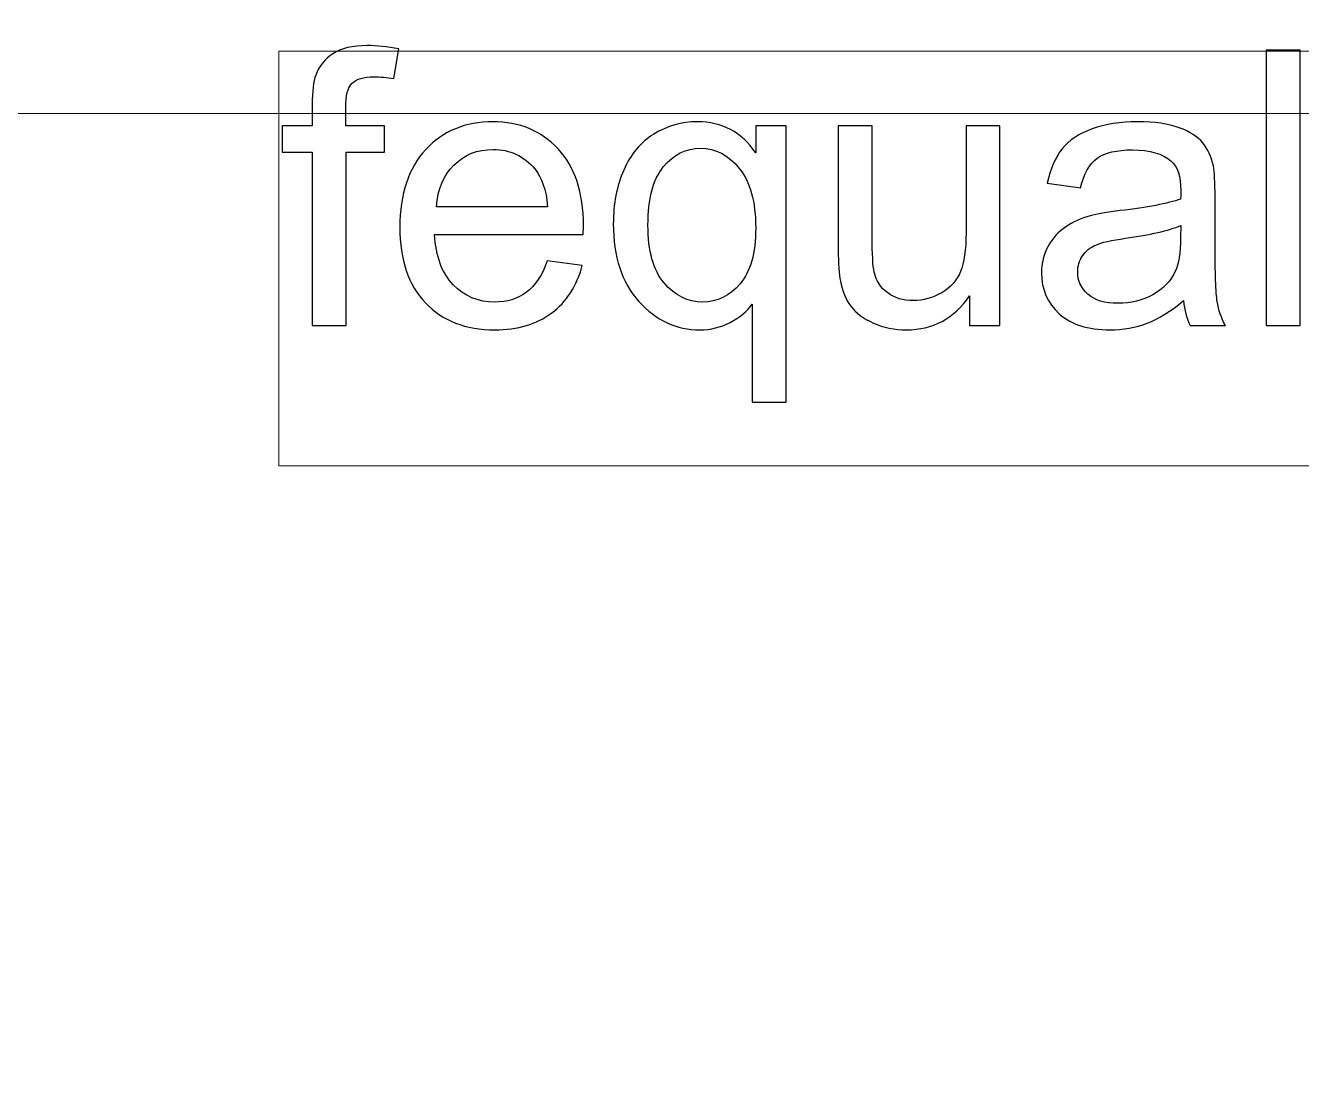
# Model space of a CAD drawing. Header units: centimetres. Extents: x -29.7 to 21.6, y -14.4 to 13.7.
# Drawn here: x -25.919 to -24.795, y 10.154 to 11.094 of the extents above; entities that cross this region are included whole.
import ezdxf

# ---------------------------------------------------------------- set-up
doc = ezdxf.new("R2010")
doc.units = ezdxf.units.CM
doc.header["$MEASUREMENT"] = 0
doc.layers.add('Layer 1', color=7, linetype='Continuous')

msp = doc.modelspace()

# ---------------------------------------------------------------- linework, layer by layer
at = {"layer": 'Layer 1', "color": 1, "lineweight": 9}
for points, knots in [([(-29.73847, 9.70732), (-29.73847, 9.70732), (-29.73847, 13.6953), (-29.73847, 13.6953), (-29.73847, 13.6953), (-29.73847, 13.6953), (-19.7685, 13.6953), (-19.7685, 13.6953), (-19.7685, 13.6953), (-19.7685, 13.6953), (-19.7685, 9.70732), (-19.7685, 9.70732)], [0, 0, 0, 0, 0.25, 0.25, 0.25, 0.25, 0.5, 0.5, 0.5, 0.5, 1, 1, 1, 1]), ([(-22.29775, 11.01684), (-22.29775, 11.01684), (-26.77338, 11.01684), (-26.77338, 11.01684), (-26.77338, 11.01684), (-26.77338, 11.01684), (-26.77338, 11.64086), (-26.77338, 11.64086), (-26.77338, 11.64086), (-26.77338, 11.64086), (-22.29775, 11.64086), (-22.29775, 11.64086), (-22.29775, 11.64086), (-22.29775, 11.64086), (-22.29775, 11.01684), (-22.29775, 11.01684)], [0, 0, 0, 0, 0.2, 0.2, 0.2, 0.2, 0.4, 0.4, 0.4, 0.4, 0.6, 0.6, 0.6, 0.6, 1, 1, 1, 1]), ([(-22.29775, 11.01684), (-22.29775, 11.01684), (-26.77338, 11.01684), (-26.77338, 11.01684), (-26.77338, 11.01684), (-26.77338, 11.01684), (-26.77338, 11.64086), (-26.77338, 11.64086), (-26.77338, 11.64086), (-26.77338, 11.64086), (-22.29775, 11.64086), (-22.29775, 11.64086), (-22.29775, 11.64086), (-22.29775, 11.64086), (-22.29775, 11.01684), (-22.29775, 11.01684)], [0, 0, 0, 0, 0.2, 0.2, 0.2, 0.2, 0.4, 0.4, 0.4, 0.4, 0.6, 0.6, 0.6, 0.6, 1, 1, 1, 1]), ([(-25.66639, 10.82982), (-25.66639, 10.82982), (-25.66639, 10.9827), (-25.66639, 10.9827), (-25.66639, 10.9827), (-25.66639, 10.9827), (-25.69283, 10.9827), (-25.69283, 10.9827), (-25.69283, 10.9827), (-25.69283, 10.9827), (-25.69283, 11.00575), (-25.69283, 11.00575), (-25.69283, 11.00575), (-25.69283, 11.00575), (-25.66639, 11.00575), (-25.66639, 11.00575), (-25.66639, 11.00575), (-25.66639, 11.00575), (-25.66639, 11.02439), (-25.66639, 11.02439), (-25.66639, 11.02439), (-25.66639, 11.0362), (-25.66537, 11.04496), (-25.66328, 11.05067), (-25.66328, 11.05067), (-25.6604, 11.05835), (-25.65543, 11.06462), (-25.6482, 11.06942), (-25.6482, 11.06942), (-25.64102, 11.07422), (-25.63091, 11.0766), (-25.61791, 11.0766), (-25.61791, 11.0766), (-25.6095, 11.0766), (-25.60023, 11.07558), (-25.59006, 11.0736), (-25.59006, 11.0736), (-25.59006, 11.0736), (-25.59452, 11.0475), (-25.59452, 11.0475), (-25.59452, 11.0475), (-25.60074, 11.04858), (-25.60656, 11.04914), (-25.6121, 11.04914), (-25.6121, 11.04914), (-25.62113, 11.04914), (-25.62752, 11.04722), (-25.6313, 11.04338), (-25.6313, 11.04338), (-25.63503, 11.03954), (-25.6369, 11.03236), (-25.6369, 11.02185), (-25.6369, 11.02185), (-25.6369, 11.02185), (-25.6369, 11.00575), (-25.6369, 11.00575), (-25.6369, 11.00575), (-25.6369, 11.00575), (-25.60266, 11.00575), (-25.60266, 11.00575), (-25.60266, 11.00575), (-25.60266, 11.00575), (-25.60266, 10.9827), (-25.60266, 10.9827), (-25.60266, 10.9827), (-25.60266, 10.9827), (-25.63656, 10.9827), (-25.63656, 10.9827), (-25.63656, 10.9827), (-25.63656, 10.9827), (-25.63656, 10.82982), (-25.63656, 10.82982), (-25.63656, 10.82982), (-25.63656, 10.82982), (-25.66639, 10.82982), (-25.66639, 10.82982)], [0, 0, 0, 0, 0.05, 0.05, 0.05, 0.05, 0.1, 0.1, 0.1, 0.1, 0.15, 0.15, 0.15, 0.15, 0.2, 0.2, 0.2, 0.2, 0.25, 0.25, 0.25, 0.25, 0.3, 0.3, 0.3, 0.3, 0.35, 0.35, 0.35, 0.35, 0.4, 0.4, 0.4, 0.4, 0.45, 0.45, 0.45, 0.45, 0.5, 0.5, 0.5, 0.5, 0.55, 0.55, 0.55, 0.55, 0.6, 0.6, 0.6, 0.6, 0.65, 0.65, 0.65, 0.65, 0.7, 0.7, 0.7, 0.7, 0.75, 0.75, 0.75, 0.75, 0.8, 0.8, 0.8, 0.8, 0.85, 0.85, 0.85, 0.85, 0.9, 0.9, 0.9, 0.9, 1, 1, 1, 1]), ([(-24.82589, 10.82982), (-24.82589, 10.82982), (-24.82589, 11.07253), (-24.82589, 11.07253), (-24.82589, 11.07253), (-24.82589, 11.07253), (-24.79606, 11.07253), (-24.79606, 11.07253), (-24.79606, 11.07253), (-24.79606, 11.07253), (-24.79606, 10.82982), (-24.79606, 10.82982), (-24.79606, 10.82982), (-24.79606, 10.82982), (-24.82589, 10.82982), (-24.82589, 10.82982)], [0, 0, 0, 0, 0.2, 0.2, 0.2, 0.2, 0.4, 0.4, 0.4, 0.4, 0.6, 0.6, 0.6, 0.6, 1, 1, 1, 1]), ([(-23.71439, 10.70609), (-23.71439, 10.70609), (-25.69588, 10.70609), (-25.69588, 10.70609), (-25.69588, 10.70609), (-25.69588, 10.70609), (-25.69588, 11.07182), (-25.69588, 11.07182), (-25.69588, 11.07182), (-25.69588, 11.07182), (-23.71439, 11.07182), (-23.71439, 11.07182), (-23.71439, 11.07182), (-23.71439, 11.07182), (-23.71439, 10.70609), (-23.71439, 10.70609)], [0, 0, 0, 0, 0.2, 0.2, 0.2, 0.2, 0.4, 0.4, 0.4, 0.4, 0.6, 0.6, 0.6, 0.6, 1, 1, 1, 1]), ([(-23.71439, 10.70609), (-23.71439, 10.70609), (-25.69588, 10.70609), (-25.69588, 10.70609), (-25.69588, 10.70609), (-25.69588, 10.70609), (-25.69588, 11.07182), (-25.69588, 11.07182), (-25.69588, 11.07182), (-25.69588, 11.07182), (-23.71439, 11.07182), (-23.71439, 11.07182), (-23.71439, 11.07182), (-23.71439, 11.07182), (-23.71439, 10.70609), (-23.71439, 10.70609)], [0, 0, 0, 0, 0.2, 0.2, 0.2, 0.2, 0.4, 0.4, 0.4, 0.4, 0.6, 0.6, 0.6, 0.6, 1, 1, 1, 1]), ([(-25.45933, 10.88677), (-25.45933, 10.88677), (-25.42848, 10.8827), (-25.42848, 10.8827), (-25.42848, 10.8827), (-25.43328, 10.86479), (-25.44227, 10.85084), (-25.45537, 10.84095), (-25.45537, 10.84095), (-25.46848, 10.83106), (-25.4852, 10.82609), (-25.5056, 10.82609), (-25.5056, 10.82609), (-25.53125, 10.82609), (-25.55159, 10.834), (-25.56662, 10.84982), (-25.56662, 10.84982), (-25.58164, 10.86558), (-25.58916, 10.88779), (-25.58916, 10.91632), (-25.58916, 10.91632), (-25.58916, 10.94581), (-25.58159, 10.96875), (-25.56639, 10.98502), (-25.56639, 10.98502), (-25.55119, 11.00134), (-25.53147, 11.00948), (-25.50724, 11.00948), (-25.50724, 11.00948), (-25.48379, 11.00948), (-25.46464, 11.00151), (-25.44978, 10.98552), (-25.44978, 10.98552), (-25.43492, 10.96954), (-25.42746, 10.94705), (-25.42746, 10.91807), (-25.42746, 10.91807), (-25.42746, 10.91632), (-25.42752, 10.91366), (-25.42763, 10.91016), (-25.42763, 10.91016), (-25.42763, 10.91016), (-25.55865, 10.91016), (-25.55865, 10.91016), (-25.55865, 10.91016), (-25.55752, 10.89089), (-25.5521, 10.87609), (-25.54227, 10.86586), (-25.54227, 10.86586), (-25.53249, 10.85564), (-25.52023, 10.8505), (-25.5056, 10.8505), (-25.5056, 10.8505), (-25.4947, 10.8505), (-25.48537, 10.85338), (-25.47769, 10.85914), (-25.47769, 10.85914), (-25.46995, 10.8649), (-25.46385, 10.87411), (-25.45933, 10.88677)], [0, 0, 0, 0, 0.0625, 0.0625, 0.0625, 0.0625, 0.125, 0.125, 0.125, 0.125, 0.1875, 0.1875, 0.1875, 0.1875, 0.25, 0.25, 0.25, 0.25, 0.3125, 0.3125, 0.3125, 0.3125, 0.375, 0.375, 0.375, 0.375, 0.4375, 0.4375, 0.4375, 0.4375, 0.5, 0.5, 0.5, 0.5, 0.5625, 0.5625, 0.5625, 0.5625, 0.625, 0.625, 0.625, 0.625, 0.6875, 0.6875, 0.6875, 0.6875, 0.75, 0.75, 0.75, 0.75, 0.8125, 0.8125, 0.8125, 0.8125, 0.875, 0.875, 0.875, 0.875, 1, 1, 1, 1]), ([(-25.27876, 10.76236), (-25.27876, 10.76236), (-25.27876, 10.84869), (-25.27876, 10.84869), (-25.27876, 10.84869), (-25.2834, 10.84219), (-25.28989, 10.83683), (-25.2982, 10.83253), (-25.2982, 10.83253), (-25.3065, 10.82824), (-25.31537, 10.82609), (-25.32475, 10.82609), (-25.32475, 10.82609), (-25.3456, 10.82609), (-25.36351, 10.8344), (-25.37859, 10.85106), (-25.37859, 10.85106), (-25.39362, 10.86767), (-25.40114, 10.8905), (-25.40114, 10.91942), (-25.40114, 10.91942), (-25.40114, 10.93705), (-25.39809, 10.95287), (-25.39198, 10.96688), (-25.39198, 10.96688), (-25.38583, 10.98084), (-25.37696, 10.99146), (-25.36532, 10.99863), (-25.36532, 10.99863), (-25.35368, 11.00586), (-25.34091, 11.00948), (-25.32701, 11.00948), (-25.32701, 11.00948), (-25.30526, 11.00948), (-25.2882, 11.00038), (-25.27571, 10.98214), (-25.27571, 10.98214), (-25.27571, 10.98214), (-25.27571, 11.00575), (-25.27571, 11.00575), (-25.27571, 11.00575), (-25.27571, 11.00575), (-25.24893, 11.00575), (-25.24893, 11.00575), (-25.24893, 11.00575), (-25.24893, 11.00575), (-25.24893, 10.76236), (-25.24893, 10.76236), (-25.24893, 10.76236), (-25.24893, 10.76236), (-25.27876, 10.76236), (-25.27876, 10.76236)], [0, 0, 0, 0, 0.0714286, 0.0714286, 0.0714286, 0.0714286, 0.1428571, 0.1428571, 0.1428571, 0.1428571, 0.2142857, 0.2142857, 0.2142857, 0.2142857, 0.2857143, 0.2857143, 0.2857143, 0.2857143, 0.3571429, 0.3571429, 0.3571429, 0.3571429, 0.4285714, 0.4285714, 0.4285714, 0.4285714, 0.5, 0.5, 0.5, 0.5, 0.5714286, 0.5714286, 0.5714286, 0.5714286, 0.6428571, 0.6428571, 0.6428571, 0.6428571, 0.7142857, 0.7142857, 0.7142857, 0.7142857, 0.7857143, 0.7857143, 0.7857143, 0.7857143, 0.8571429, 0.8571429, 0.8571429, 0.8571429, 1, 1, 1, 1]), ([(-25.08735, 10.82982), (-25.08735, 10.82982), (-25.08735, 10.85598), (-25.08735, 10.85598), (-25.08735, 10.85598), (-25.10103, 10.83603), (-25.11956, 10.82609), (-25.143, 10.82609), (-25.143, 10.82609), (-25.15334, 10.82609), (-25.163, 10.82807), (-25.17199, 10.83202), (-25.17199, 10.83202), (-25.18097, 10.83603), (-25.18763, 10.84101), (-25.19198, 10.84699), (-25.19198, 10.84699), (-25.19634, 10.85304), (-25.19939, 10.86038), (-25.20114, 10.86909), (-25.20114, 10.86909), (-25.20232, 10.87496), (-25.20295, 10.88423), (-25.20295, 10.89688), (-25.20295, 10.89688), (-25.20295, 10.89688), (-25.20295, 11.00575), (-25.20295, 11.00575), (-25.20295, 11.00575), (-25.20295, 11.00575), (-25.17312, 11.00575), (-25.17312, 11.00575), (-25.17312, 11.00575), (-25.17312, 11.00575), (-25.17312, 10.90841), (-25.17312, 10.90841), (-25.17312, 10.90841), (-25.17312, 10.89287), (-25.17249, 10.88236), (-25.17131, 10.87699), (-25.17131, 10.87699), (-25.16944, 10.86914), (-25.16549, 10.86304), (-25.15939, 10.85858), (-25.15939, 10.85858), (-25.15334, 10.85411), (-25.14588, 10.85185), (-25.13696, 10.85185), (-25.13696, 10.85185), (-25.12803, 10.85185), (-25.11967, 10.85411), (-25.11187, 10.85869), (-25.11187, 10.85869), (-25.10408, 10.86327), (-25.09854, 10.86954), (-25.09526, 10.87739), (-25.09526, 10.87739), (-25.09204, 10.88524), (-25.0904, 10.89671), (-25.0904, 10.91168), (-25.0904, 10.91168), (-25.0904, 10.91168), (-25.0904, 11.00575), (-25.0904, 11.00575), (-25.0904, 11.00575), (-25.0904, 11.00575), (-25.06057, 11.00575), (-25.06057, 11.00575), (-25.06057, 11.00575), (-25.06057, 11.00575), (-25.06057, 10.82982), (-25.06057, 10.82982), (-25.06057, 10.82982), (-25.06057, 10.82982), (-25.08735, 10.82982), (-25.08735, 10.82982)], [0, 0, 0, 0, 0.05, 0.05, 0.05, 0.05, 0.1, 0.1, 0.1, 0.1, 0.15, 0.15, 0.15, 0.15, 0.2, 0.2, 0.2, 0.2, 0.25, 0.25, 0.25, 0.25, 0.3, 0.3, 0.3, 0.3, 0.35, 0.35, 0.35, 0.35, 0.4, 0.4, 0.4, 0.4, 0.45, 0.45, 0.45, 0.45, 0.5, 0.5, 0.5, 0.5, 0.55, 0.55, 0.55, 0.55, 0.6, 0.6, 0.6, 0.6, 0.65, 0.65, 0.65, 0.65, 0.7, 0.7, 0.7, 0.7, 0.75, 0.75, 0.75, 0.75, 0.8, 0.8, 0.8, 0.8, 0.85, 0.85, 0.85, 0.85, 0.9, 0.9, 0.9, 0.9, 1, 1, 1, 1]), ([(-24.89882, 10.85185), (-24.9099, 10.84242), (-24.92057, 10.83581), (-24.9308, 10.83191), (-24.9308, 10.83191), (-24.94103, 10.82801), (-24.95199, 10.82609), (-24.96374, 10.82609), (-24.96374, 10.82609), (-24.98306, 10.82609), (-24.99792, 10.83078), (-25.00831, 10.84022), (-25.00831, 10.84022), (-25.01871, 10.84959), (-25.02391, 10.86163), (-25.02391, 10.87626), (-25.02391, 10.87626), (-25.02391, 10.88485), (-25.02193, 10.8927), (-25.01803, 10.89982), (-25.01803, 10.89982), (-25.01408, 10.90694), (-25.00894, 10.91259), (-25.00261, 10.91688), (-25.00261, 10.91688), (-24.99622, 10.92118), (-24.9891, 10.92445), (-24.98114, 10.92666), (-24.98114, 10.92666), (-24.97526, 10.92818), (-24.96639, 10.92965), (-24.95459, 10.93112), (-24.95459, 10.93112), (-24.93052, 10.93394), (-24.91272, 10.93739), (-24.90137, 10.94134), (-24.90137, 10.94134), (-24.90125, 10.94541), (-24.9012, 10.94801), (-24.9012, 10.94908), (-24.9012, 10.94908), (-24.9012, 10.96117), (-24.90402, 10.96971), (-24.90967, 10.97468), (-24.90967, 10.97468), (-24.9173, 10.9814), (-24.92865, 10.98473), (-24.94368, 10.98473), (-24.94368, 10.98473), (-24.95775, 10.98473), (-24.96814, 10.98225), (-24.97481, 10.97733), (-24.97481, 10.97733), (-24.98153, 10.97242), (-24.98645, 10.96372), (-24.98967, 10.95117), (-24.98967, 10.95117), (-24.98967, 10.95117), (-25.01882, 10.95524), (-25.01882, 10.95524), (-25.01882, 10.95524), (-25.01617, 10.96773), (-25.01182, 10.97784), (-25.00571, 10.98552), (-25.00571, 10.98552), (-24.99961, 10.99321), (-24.9908, 10.99908), (-24.97927, 11.00326), (-24.97927, 11.00326), (-24.96781, 11.00739), (-24.95442, 11.00948), (-24.93927, 11.00948), (-24.93927, 11.00948), (-24.92425, 11.00948), (-24.91199, 11.00773), (-24.90255, 11.00417), (-24.90255, 11.00417), (-24.89317, 11.00061), (-24.88622, 10.9962), (-24.88182, 10.99084), (-24.88182, 10.99084), (-24.87741, 10.98547), (-24.8743, 10.97869), (-24.8725, 10.9705), (-24.8725, 10.9705), (-24.87154, 10.96541), (-24.87103, 10.95626), (-24.87103, 10.9431), (-24.87103, 10.9431), (-24.87103, 10.9431), (-24.87103, 10.90355), (-24.87103, 10.90355), (-24.87103, 10.90355), (-24.87103, 10.87592), (-24.87041, 10.85846), (-24.86916, 10.85106), (-24.86916, 10.85106), (-24.86798, 10.84366), (-24.86549, 10.8366), (-24.86187, 10.82982), (-24.86187, 10.82982), (-24.86187, 10.82982), (-24.89306, 10.82982), (-24.89306, 10.82982), (-24.89306, 10.82982), (-24.89605, 10.83609), (-24.89798, 10.84344), (-24.89882, 10.85185)], [0, 0, 0, 0, 0.0357143, 0.0357143, 0.0357143, 0.0357143, 0.0714286, 0.0714286, 0.0714286, 0.0714286, 0.1071429, 0.1071429, 0.1071429, 0.1071429, 0.1428571, 0.1428571, 0.1428571, 0.1428571, 0.1785714, 0.1785714, 0.1785714, 0.1785714, 0.2142857, 0.2142857, 0.2142857, 0.2142857, 0.25, 0.25, 0.25, 0.25, 0.2857143, 0.2857143, 0.2857143, 0.2857143, 0.3214286, 0.3214286, 0.3214286, 0.3214286, 0.3571429, 0.3571429, 0.3571429, 0.3571429, 0.3928571, 0.3928571, 0.3928571, 0.3928571, 0.4285714, 0.4285714, 0.4285714, 0.4285714, 0.4642857, 0.4642857, 0.4642857, 0.4642857, 0.5, 0.5, 0.5, 0.5, 0.5357143, 0.5357143, 0.5357143, 0.5357143, 0.5714286, 0.5714286, 0.5714286, 0.5714286, 0.6071429, 0.6071429, 0.6071429, 0.6071429, 0.6428571, 0.6428571, 0.6428571, 0.6428571, 0.6785714, 0.6785714, 0.6785714, 0.6785714, 0.7142857, 0.7142857, 0.7142857, 0.7142857, 0.75, 0.75, 0.75, 0.75, 0.7857143, 0.7857143, 0.7857143, 0.7857143, 0.8214286, 0.8214286, 0.8214286, 0.8214286, 0.8571429, 0.8571429, 0.8571429, 0.8571429, 0.8928571, 0.8928571, 0.8928571, 0.8928571, 0.9285714, 0.9285714, 0.9285714, 0.9285714, 1, 1, 1, 1]), ([(-25.55695, 10.93456), (-25.55695, 10.93456), (-25.45899, 10.93456), (-25.45899, 10.93456), (-25.45899, 10.93456), (-25.46029, 10.94937), (-25.46407, 10.96044), (-25.47023, 10.96784), (-25.47023, 10.96784), (-25.47967, 10.97931), (-25.49198, 10.98507), (-25.50707, 10.98507), (-25.50707, 10.98507), (-25.52074, 10.98507), (-25.53221, 10.9805), (-25.54153, 10.97134), (-25.54153, 10.97134), (-25.5508, 10.96219), (-25.55594, 10.94993), (-25.55695, 10.93456)], [0, 0, 0, 0, 0.1666667, 0.1666667, 0.1666667, 0.1666667, 0.3333333, 0.3333333, 0.3333333, 0.3333333, 0.5, 0.5, 0.5, 0.5, 0.6666667, 0.6666667, 0.6666667, 0.6666667, 1, 1, 1, 1]), ([(-25.37063, 10.91829), (-25.37063, 10.8957), (-25.36588, 10.87875), (-25.35639, 10.86745), (-25.35639, 10.86745), (-25.3469, 10.85615), (-25.33554, 10.8505), (-25.32227, 10.8505), (-25.32227, 10.8505), (-25.30956, 10.8505), (-25.29865, 10.85586), (-25.28944, 10.8666), (-25.28944, 10.8666), (-25.28029, 10.87739), (-25.27571, 10.89372), (-25.27571, 10.91564), (-25.27571, 10.91564), (-25.27571, 10.93903), (-25.28057, 10.9566), (-25.29023, 10.96841), (-25.29023, 10.96841), (-25.29989, 10.98021), (-25.31119, 10.98609), (-25.32424, 10.98609), (-25.32424, 10.98609), (-25.33718, 10.98609), (-25.34814, 10.98061), (-25.35713, 10.96965), (-25.35713, 10.96965), (-25.36611, 10.95869), (-25.37063, 10.94157), (-25.37063, 10.91829)], [0, 0, 0, 0, 0.1111111, 0.1111111, 0.1111111, 0.1111111, 0.2222222, 0.2222222, 0.2222222, 0.2222222, 0.3333333, 0.3333333, 0.3333333, 0.3333333, 0.4444444, 0.4444444, 0.4444444, 0.4444444, 0.5555556, 0.5555556, 0.5555556, 0.5555556, 0.6666667, 0.6666667, 0.6666667, 0.6666667, 0.7777778, 0.7777778, 0.7777778, 0.7777778, 1, 1, 1, 1]), ([(-24.9012, 10.91795), (-24.91204, 10.91355), (-24.92831, 10.90982), (-24.95001, 10.90677), (-24.95001, 10.90677), (-24.96233, 10.90502), (-24.97103, 10.90304), (-24.97611, 10.90084), (-24.97611, 10.90084), (-24.9812, 10.89863), (-24.98509, 10.89541), (-24.98786, 10.89123), (-24.98786, 10.89123), (-24.99063, 10.88699), (-24.99204, 10.88231), (-24.99204, 10.87711), (-24.99204, 10.87711), (-24.99204, 10.86925), (-24.98905, 10.86264), (-24.983, 10.85739), (-24.983, 10.85739), (-24.97696, 10.85214), (-24.96814, 10.84948), (-24.95656, 10.84948), (-24.95656, 10.84948), (-24.94509, 10.84948), (-24.93487, 10.85197), (-24.92589, 10.85699), (-24.92589, 10.85699), (-24.91696, 10.86197), (-24.91035, 10.8688), (-24.90617, 10.87745), (-24.90617, 10.87745), (-24.90295, 10.88417), (-24.90137, 10.89406), (-24.90137, 10.90711), (-24.90137, 10.90711), (-24.90137, 10.90711), (-24.9012, 10.91795), (-24.9012, 10.91795)], [0, 0, 0, 0, 0.0909091, 0.0909091, 0.0909091, 0.0909091, 0.1818182, 0.1818182, 0.1818182, 0.1818182, 0.2727273, 0.2727273, 0.2727273, 0.2727273, 0.3636364, 0.3636364, 0.3636364, 0.3636364, 0.4545455, 0.4545455, 0.4545455, 0.4545455, 0.5454545, 0.5454545, 0.5454545, 0.5454545, 0.6363636, 0.6363636, 0.6363636, 0.6363636, 0.7272727, 0.7272727, 0.7272727, 0.7272727, 0.8181818, 0.8181818, 0.8181818, 0.8181818, 1, 1, 1, 1])]:
    msp.add_open_spline(points, degree=3, knots=knots, dxfattribs=at)
at = {"layer": 'Layer 1', "color": 250}
for points, knots in [([(-25.66639, 10.82982), (-25.66639, 10.82982), (-25.66639, 10.9827), (-25.66639, 10.9827), (-25.66639, 10.9827), (-25.66639, 10.9827), (-25.69283, 10.9827), (-25.69283, 10.9827), (-25.69283, 10.9827), (-25.69283, 10.9827), (-25.69283, 11.00575), (-25.69283, 11.00575), (-25.69283, 11.00575), (-25.69283, 11.00575), (-25.66639, 11.00575), (-25.66639, 11.00575), (-25.66639, 11.00575), (-25.66639, 11.00575), (-25.66639, 11.02439), (-25.66639, 11.02439), (-25.66639, 11.02439), (-25.66639, 11.0362), (-25.66537, 11.04496), (-25.66328, 11.05067), (-25.66328, 11.05067), (-25.6604, 11.05835), (-25.65543, 11.06462), (-25.6482, 11.06942), (-25.6482, 11.06942), (-25.64102, 11.07422), (-25.63091, 11.0766), (-25.61791, 11.0766), (-25.61791, 11.0766), (-25.6095, 11.0766), (-25.60023, 11.07558), (-25.59006, 11.0736), (-25.59006, 11.0736), (-25.59006, 11.0736), (-25.59452, 11.0475), (-25.59452, 11.0475), (-25.59452, 11.0475), (-25.60074, 11.04858), (-25.60656, 11.04914), (-25.6121, 11.04914), (-25.6121, 11.04914), (-25.62113, 11.04914), (-25.62752, 11.04722), (-25.6313, 11.04338), (-25.6313, 11.04338), (-25.63503, 11.03954), (-25.6369, 11.03236), (-25.6369, 11.02185), (-25.6369, 11.02185), (-25.6369, 11.02185), (-25.6369, 11.00575), (-25.6369, 11.00575), (-25.6369, 11.00575), (-25.6369, 11.00575), (-25.60266, 11.00575), (-25.60266, 11.00575), (-25.60266, 11.00575), (-25.60266, 11.00575), (-25.60266, 10.9827), (-25.60266, 10.9827), (-25.60266, 10.9827), (-25.60266, 10.9827), (-25.63656, 10.9827), (-25.63656, 10.9827), (-25.63656, 10.9827), (-25.63656, 10.9827), (-25.63656, 10.82982), (-25.63656, 10.82982), (-25.63656, 10.82982), (-25.63656, 10.82982), (-25.66639, 10.82982), (-25.66639, 10.82982)], [0, 0, 0, 0, 0.05, 0.05, 0.05, 0.05, 0.1, 0.1, 0.1, 0.1, 0.15, 0.15, 0.15, 0.15, 0.2, 0.2, 0.2, 0.2, 0.25, 0.25, 0.25, 0.25, 0.3, 0.3, 0.3, 0.3, 0.35, 0.35, 0.35, 0.35, 0.4, 0.4, 0.4, 0.4, 0.45, 0.45, 0.45, 0.45, 0.5, 0.5, 0.5, 0.5, 0.55, 0.55, 0.55, 0.55, 0.6, 0.6, 0.6, 0.6, 0.65, 0.65, 0.65, 0.65, 0.7, 0.7, 0.7, 0.7, 0.75, 0.75, 0.75, 0.75, 0.8, 0.8, 0.8, 0.8, 0.85, 0.85, 0.85, 0.85, 0.9, 0.9, 0.9, 0.9, 1, 1, 1, 1]), ([(-24.82589, 10.82982), (-24.82589, 10.82982), (-24.82589, 11.07253), (-24.82589, 11.07253), (-24.82589, 11.07253), (-24.82589, 11.07253), (-24.79606, 11.07253), (-24.79606, 11.07253), (-24.79606, 11.07253), (-24.79606, 11.07253), (-24.79606, 10.82982), (-24.79606, 10.82982), (-24.79606, 10.82982), (-24.79606, 10.82982), (-24.82589, 10.82982), (-24.82589, 10.82982)], [0, 0, 0, 0, 0.2, 0.2, 0.2, 0.2, 0.4, 0.4, 0.4, 0.4, 0.6, 0.6, 0.6, 0.6, 1, 1, 1, 1]), ([(-25.45933, 10.88677), (-25.45933, 10.88677), (-25.42848, 10.8827), (-25.42848, 10.8827), (-25.42848, 10.8827), (-25.43328, 10.86479), (-25.44227, 10.85084), (-25.45537, 10.84095), (-25.45537, 10.84095), (-25.46848, 10.83106), (-25.4852, 10.82609), (-25.5056, 10.82609), (-25.5056, 10.82609), (-25.53125, 10.82609), (-25.55159, 10.834), (-25.56662, 10.84982), (-25.56662, 10.84982), (-25.58164, 10.86558), (-25.58916, 10.88779), (-25.58916, 10.91632), (-25.58916, 10.91632), (-25.58916, 10.94581), (-25.58159, 10.96875), (-25.56639, 10.98502), (-25.56639, 10.98502), (-25.55119, 11.00134), (-25.53147, 11.00948), (-25.50724, 11.00948), (-25.50724, 11.00948), (-25.48379, 11.00948), (-25.46464, 11.00151), (-25.44978, 10.98552), (-25.44978, 10.98552), (-25.43492, 10.96954), (-25.42746, 10.94705), (-25.42746, 10.91807), (-25.42746, 10.91807), (-25.42746, 10.91632), (-25.42752, 10.91366), (-25.42763, 10.91016), (-25.42763, 10.91016), (-25.42763, 10.91016), (-25.55865, 10.91016), (-25.55865, 10.91016), (-25.55865, 10.91016), (-25.55752, 10.89089), (-25.5521, 10.87609), (-25.54227, 10.86586), (-25.54227, 10.86586), (-25.53249, 10.85564), (-25.52023, 10.8505), (-25.5056, 10.8505), (-25.5056, 10.8505), (-25.4947, 10.8505), (-25.48537, 10.85338), (-25.47769, 10.85914), (-25.47769, 10.85914), (-25.46995, 10.8649), (-25.46385, 10.87411), (-25.45933, 10.88677)], [0, 0, 0, 0, 0.0625, 0.0625, 0.0625, 0.0625, 0.125, 0.125, 0.125, 0.125, 0.1875, 0.1875, 0.1875, 0.1875, 0.25, 0.25, 0.25, 0.25, 0.3125, 0.3125, 0.3125, 0.3125, 0.375, 0.375, 0.375, 0.375, 0.4375, 0.4375, 0.4375, 0.4375, 0.5, 0.5, 0.5, 0.5, 0.5625, 0.5625, 0.5625, 0.5625, 0.625, 0.625, 0.625, 0.625, 0.6875, 0.6875, 0.6875, 0.6875, 0.75, 0.75, 0.75, 0.75, 0.8125, 0.8125, 0.8125, 0.8125, 0.875, 0.875, 0.875, 0.875, 1, 1, 1, 1]), ([(-25.27876, 10.76236), (-25.27876, 10.76236), (-25.27876, 10.84869), (-25.27876, 10.84869), (-25.27876, 10.84869), (-25.2834, 10.84219), (-25.28989, 10.83683), (-25.2982, 10.83253), (-25.2982, 10.83253), (-25.3065, 10.82824), (-25.31537, 10.82609), (-25.32475, 10.82609), (-25.32475, 10.82609), (-25.3456, 10.82609), (-25.36351, 10.8344), (-25.37859, 10.85106), (-25.37859, 10.85106), (-25.39362, 10.86767), (-25.40114, 10.8905), (-25.40114, 10.91942), (-25.40114, 10.91942), (-25.40114, 10.93705), (-25.39809, 10.95287), (-25.39198, 10.96688), (-25.39198, 10.96688), (-25.38583, 10.98084), (-25.37696, 10.99146), (-25.36532, 10.99863), (-25.36532, 10.99863), (-25.35368, 11.00586), (-25.34091, 11.00948), (-25.32701, 11.00948), (-25.32701, 11.00948), (-25.30526, 11.00948), (-25.2882, 11.00038), (-25.27571, 10.98214), (-25.27571, 10.98214), (-25.27571, 10.98214), (-25.27571, 11.00575), (-25.27571, 11.00575), (-25.27571, 11.00575), (-25.27571, 11.00575), (-25.24893, 11.00575), (-25.24893, 11.00575), (-25.24893, 11.00575), (-25.24893, 11.00575), (-25.24893, 10.76236), (-25.24893, 10.76236), (-25.24893, 10.76236), (-25.24893, 10.76236), (-25.27876, 10.76236), (-25.27876, 10.76236)], [0, 0, 0, 0, 0.0714286, 0.0714286, 0.0714286, 0.0714286, 0.1428571, 0.1428571, 0.1428571, 0.1428571, 0.2142857, 0.2142857, 0.2142857, 0.2142857, 0.2857143, 0.2857143, 0.2857143, 0.2857143, 0.3571429, 0.3571429, 0.3571429, 0.3571429, 0.4285714, 0.4285714, 0.4285714, 0.4285714, 0.5, 0.5, 0.5, 0.5, 0.5714286, 0.5714286, 0.5714286, 0.5714286, 0.6428571, 0.6428571, 0.6428571, 0.6428571, 0.7142857, 0.7142857, 0.7142857, 0.7142857, 0.7857143, 0.7857143, 0.7857143, 0.7857143, 0.8571429, 0.8571429, 0.8571429, 0.8571429, 1, 1, 1, 1]), ([(-25.08735, 10.82982), (-25.08735, 10.82982), (-25.08735, 10.85598), (-25.08735, 10.85598), (-25.08735, 10.85598), (-25.10103, 10.83603), (-25.11956, 10.82609), (-25.143, 10.82609), (-25.143, 10.82609), (-25.15334, 10.82609), (-25.163, 10.82807), (-25.17199, 10.83202), (-25.17199, 10.83202), (-25.18097, 10.83603), (-25.18763, 10.84101), (-25.19198, 10.84699), (-25.19198, 10.84699), (-25.19634, 10.85304), (-25.19939, 10.86038), (-25.20114, 10.86909), (-25.20114, 10.86909), (-25.20232, 10.87496), (-25.20295, 10.88423), (-25.20295, 10.89688), (-25.20295, 10.89688), (-25.20295, 10.89688), (-25.20295, 11.00575), (-25.20295, 11.00575), (-25.20295, 11.00575), (-25.20295, 11.00575), (-25.17312, 11.00575), (-25.17312, 11.00575), (-25.17312, 11.00575), (-25.17312, 11.00575), (-25.17312, 10.90841), (-25.17312, 10.90841), (-25.17312, 10.90841), (-25.17312, 10.89287), (-25.17249, 10.88236), (-25.17131, 10.87699), (-25.17131, 10.87699), (-25.16944, 10.86914), (-25.16549, 10.86304), (-25.15939, 10.85858), (-25.15939, 10.85858), (-25.15334, 10.85411), (-25.14588, 10.85185), (-25.13696, 10.85185), (-25.13696, 10.85185), (-25.12803, 10.85185), (-25.11967, 10.85411), (-25.11187, 10.85869), (-25.11187, 10.85869), (-25.10408, 10.86327), (-25.09854, 10.86954), (-25.09526, 10.87739), (-25.09526, 10.87739), (-25.09204, 10.88524), (-25.0904, 10.89671), (-25.0904, 10.91168), (-25.0904, 10.91168), (-25.0904, 10.91168), (-25.0904, 11.00575), (-25.0904, 11.00575), (-25.0904, 11.00575), (-25.0904, 11.00575), (-25.06057, 11.00575), (-25.06057, 11.00575), (-25.06057, 11.00575), (-25.06057, 11.00575), (-25.06057, 10.82982), (-25.06057, 10.82982), (-25.06057, 10.82982), (-25.06057, 10.82982), (-25.08735, 10.82982), (-25.08735, 10.82982)], [0, 0, 0, 0, 0.05, 0.05, 0.05, 0.05, 0.1, 0.1, 0.1, 0.1, 0.15, 0.15, 0.15, 0.15, 0.2, 0.2, 0.2, 0.2, 0.25, 0.25, 0.25, 0.25, 0.3, 0.3, 0.3, 0.3, 0.35, 0.35, 0.35, 0.35, 0.4, 0.4, 0.4, 0.4, 0.45, 0.45, 0.45, 0.45, 0.5, 0.5, 0.5, 0.5, 0.55, 0.55, 0.55, 0.55, 0.6, 0.6, 0.6, 0.6, 0.65, 0.65, 0.65, 0.65, 0.7, 0.7, 0.7, 0.7, 0.75, 0.75, 0.75, 0.75, 0.8, 0.8, 0.8, 0.8, 0.85, 0.85, 0.85, 0.85, 0.9, 0.9, 0.9, 0.9, 1, 1, 1, 1]), ([(-24.89882, 10.85185), (-24.9099, 10.84242), (-24.92057, 10.83581), (-24.9308, 10.83191), (-24.9308, 10.83191), (-24.94103, 10.82801), (-24.95199, 10.82609), (-24.96374, 10.82609), (-24.96374, 10.82609), (-24.98306, 10.82609), (-24.99792, 10.83078), (-25.00831, 10.84022), (-25.00831, 10.84022), (-25.01871, 10.84959), (-25.02391, 10.86163), (-25.02391, 10.87626), (-25.02391, 10.87626), (-25.02391, 10.88485), (-25.02193, 10.8927), (-25.01803, 10.89982), (-25.01803, 10.89982), (-25.01408, 10.90694), (-25.00894, 10.91259), (-25.00261, 10.91688), (-25.00261, 10.91688), (-24.99622, 10.92118), (-24.9891, 10.92445), (-24.98114, 10.92666), (-24.98114, 10.92666), (-24.97526, 10.92818), (-24.96639, 10.92965), (-24.95459, 10.93112), (-24.95459, 10.93112), (-24.93052, 10.93394), (-24.91272, 10.93739), (-24.90137, 10.94134), (-24.90137, 10.94134), (-24.90125, 10.94541), (-24.9012, 10.94801), (-24.9012, 10.94908), (-24.9012, 10.94908), (-24.9012, 10.96117), (-24.90402, 10.96971), (-24.90967, 10.97468), (-24.90967, 10.97468), (-24.9173, 10.9814), (-24.92865, 10.98473), (-24.94368, 10.98473), (-24.94368, 10.98473), (-24.95775, 10.98473), (-24.96814, 10.98225), (-24.97481, 10.97733), (-24.97481, 10.97733), (-24.98153, 10.97242), (-24.98645, 10.96372), (-24.98967, 10.95117), (-24.98967, 10.95117), (-24.98967, 10.95117), (-25.01882, 10.95524), (-25.01882, 10.95524), (-25.01882, 10.95524), (-25.01617, 10.96773), (-25.01182, 10.97784), (-25.00571, 10.98552), (-25.00571, 10.98552), (-24.99961, 10.99321), (-24.9908, 10.99908), (-24.97927, 11.00326), (-24.97927, 11.00326), (-24.96781, 11.00739), (-24.95442, 11.00948), (-24.93927, 11.00948), (-24.93927, 11.00948), (-24.92425, 11.00948), (-24.91199, 11.00773), (-24.90255, 11.00417), (-24.90255, 11.00417), (-24.89317, 11.00061), (-24.88622, 10.9962), (-24.88182, 10.99084), (-24.88182, 10.99084), (-24.87741, 10.98547), (-24.8743, 10.97869), (-24.8725, 10.9705), (-24.8725, 10.9705), (-24.87154, 10.96541), (-24.87103, 10.95626), (-24.87103, 10.9431), (-24.87103, 10.9431), (-24.87103, 10.9431), (-24.87103, 10.90355), (-24.87103, 10.90355), (-24.87103, 10.90355), (-24.87103, 10.87592), (-24.87041, 10.85846), (-24.86916, 10.85106), (-24.86916, 10.85106), (-24.86798, 10.84366), (-24.86549, 10.8366), (-24.86187, 10.82982), (-24.86187, 10.82982), (-24.86187, 10.82982), (-24.89306, 10.82982), (-24.89306, 10.82982), (-24.89306, 10.82982), (-24.89605, 10.83609), (-24.89798, 10.84344), (-24.89882, 10.85185)], [0, 0, 0, 0, 0.0357143, 0.0357143, 0.0357143, 0.0357143, 0.0714286, 0.0714286, 0.0714286, 0.0714286, 0.1071429, 0.1071429, 0.1071429, 0.1071429, 0.1428571, 0.1428571, 0.1428571, 0.1428571, 0.1785714, 0.1785714, 0.1785714, 0.1785714, 0.2142857, 0.2142857, 0.2142857, 0.2142857, 0.25, 0.25, 0.25, 0.25, 0.2857143, 0.2857143, 0.2857143, 0.2857143, 0.3214286, 0.3214286, 0.3214286, 0.3214286, 0.3571429, 0.3571429, 0.3571429, 0.3571429, 0.3928571, 0.3928571, 0.3928571, 0.3928571, 0.4285714, 0.4285714, 0.4285714, 0.4285714, 0.4642857, 0.4642857, 0.4642857, 0.4642857, 0.5, 0.5, 0.5, 0.5, 0.5357143, 0.5357143, 0.5357143, 0.5357143, 0.5714286, 0.5714286, 0.5714286, 0.5714286, 0.6071429, 0.6071429, 0.6071429, 0.6071429, 0.6428571, 0.6428571, 0.6428571, 0.6428571, 0.6785714, 0.6785714, 0.6785714, 0.6785714, 0.7142857, 0.7142857, 0.7142857, 0.7142857, 0.75, 0.75, 0.75, 0.75, 0.7857143, 0.7857143, 0.7857143, 0.7857143, 0.8214286, 0.8214286, 0.8214286, 0.8214286, 0.8571429, 0.8571429, 0.8571429, 0.8571429, 0.8928571, 0.8928571, 0.8928571, 0.8928571, 0.9285714, 0.9285714, 0.9285714, 0.9285714, 1, 1, 1, 1]), ([(-25.55695, 10.93456), (-25.55695, 10.93456), (-25.45899, 10.93456), (-25.45899, 10.93456), (-25.45899, 10.93456), (-25.46029, 10.94937), (-25.46407, 10.96044), (-25.47023, 10.96784), (-25.47023, 10.96784), (-25.47967, 10.97931), (-25.49198, 10.98507), (-25.50707, 10.98507), (-25.50707, 10.98507), (-25.52074, 10.98507), (-25.53221, 10.9805), (-25.54153, 10.97134), (-25.54153, 10.97134), (-25.5508, 10.96219), (-25.55594, 10.94993), (-25.55695, 10.93456)], [0, 0, 0, 0, 0.1666667, 0.1666667, 0.1666667, 0.1666667, 0.3333333, 0.3333333, 0.3333333, 0.3333333, 0.5, 0.5, 0.5, 0.5, 0.6666667, 0.6666667, 0.6666667, 0.6666667, 1, 1, 1, 1]), ([(-25.37063, 10.91829), (-25.37063, 10.8957), (-25.36588, 10.87875), (-25.35639, 10.86745), (-25.35639, 10.86745), (-25.3469, 10.85615), (-25.33554, 10.8505), (-25.32227, 10.8505), (-25.32227, 10.8505), (-25.30956, 10.8505), (-25.29865, 10.85586), (-25.28944, 10.8666), (-25.28944, 10.8666), (-25.28029, 10.87739), (-25.27571, 10.89372), (-25.27571, 10.91564), (-25.27571, 10.91564), (-25.27571, 10.93903), (-25.28057, 10.9566), (-25.29023, 10.96841), (-25.29023, 10.96841), (-25.29989, 10.98021), (-25.31119, 10.98609), (-25.32424, 10.98609), (-25.32424, 10.98609), (-25.33718, 10.98609), (-25.34814, 10.98061), (-25.35713, 10.96965), (-25.35713, 10.96965), (-25.36611, 10.95869), (-25.37063, 10.94157), (-25.37063, 10.91829)], [0, 0, 0, 0, 0.1111111, 0.1111111, 0.1111111, 0.1111111, 0.2222222, 0.2222222, 0.2222222, 0.2222222, 0.3333333, 0.3333333, 0.3333333, 0.3333333, 0.4444444, 0.4444444, 0.4444444, 0.4444444, 0.5555556, 0.5555556, 0.5555556, 0.5555556, 0.6666667, 0.6666667, 0.6666667, 0.6666667, 0.7777778, 0.7777778, 0.7777778, 0.7777778, 1, 1, 1, 1]), ([(-24.9012, 10.91795), (-24.91204, 10.91355), (-24.92831, 10.90982), (-24.95001, 10.90677), (-24.95001, 10.90677), (-24.96233, 10.90502), (-24.97103, 10.90304), (-24.97611, 10.90084), (-24.97611, 10.90084), (-24.9812, 10.89863), (-24.98509, 10.89541), (-24.98786, 10.89123), (-24.98786, 10.89123), (-24.99063, 10.88699), (-24.99204, 10.88231), (-24.99204, 10.87711), (-24.99204, 10.87711), (-24.99204, 10.86925), (-24.98905, 10.86264), (-24.983, 10.85739), (-24.983, 10.85739), (-24.97696, 10.85214), (-24.96814, 10.84948), (-24.95656, 10.84948), (-24.95656, 10.84948), (-24.94509, 10.84948), (-24.93487, 10.85197), (-24.92589, 10.85699), (-24.92589, 10.85699), (-24.91696, 10.86197), (-24.91035, 10.8688), (-24.90617, 10.87745), (-24.90617, 10.87745), (-24.90295, 10.88417), (-24.90137, 10.89406), (-24.90137, 10.90711), (-24.90137, 10.90711), (-24.90137, 10.90711), (-24.9012, 10.91795), (-24.9012, 10.91795)], [0, 0, 0, 0, 0.0909091, 0.0909091, 0.0909091, 0.0909091, 0.1818182, 0.1818182, 0.1818182, 0.1818182, 0.2727273, 0.2727273, 0.2727273, 0.2727273, 0.3636364, 0.3636364, 0.3636364, 0.3636364, 0.4545455, 0.4545455, 0.4545455, 0.4545455, 0.5454545, 0.5454545, 0.5454545, 0.5454545, 0.6363636, 0.6363636, 0.6363636, 0.6363636, 0.7272727, 0.7272727, 0.7272727, 0.7272727, 0.8181818, 0.8181818, 0.8181818, 0.8181818, 1, 1, 1, 1])]:
    msp.add_open_spline(points, degree=3, knots=knots, dxfattribs=at)

doc.saveas('drawing.dxf')
